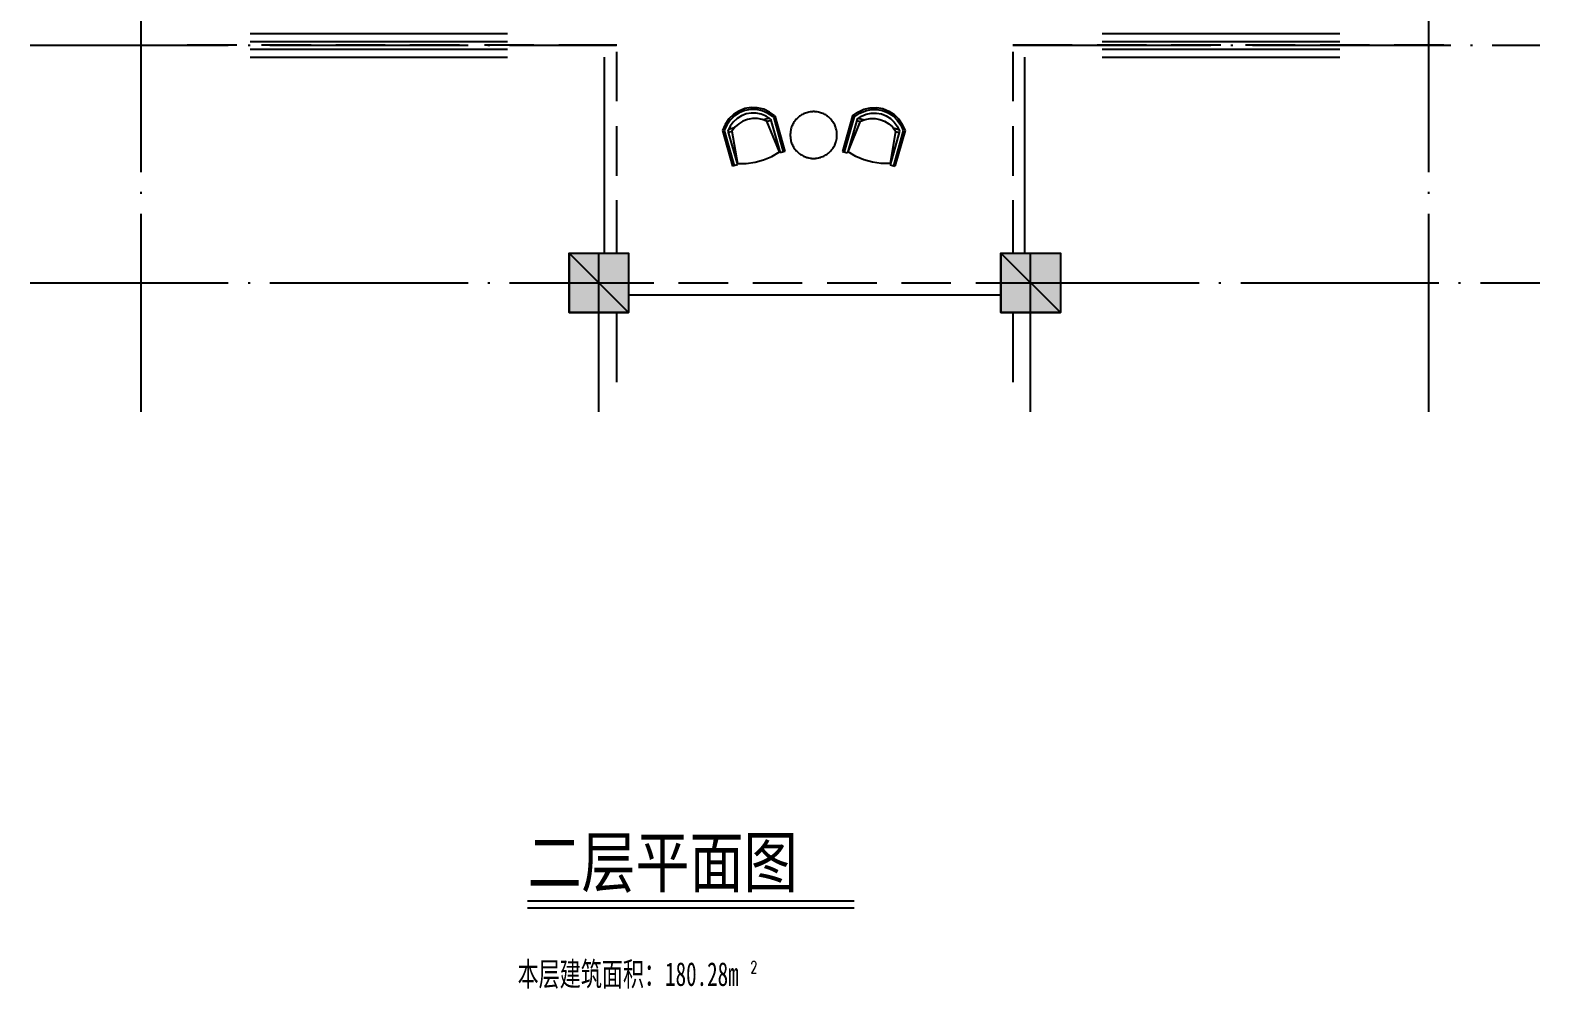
# Model space of a CAD drawing. Header units: millimetres. Extents: x -1120 to 100154, y -9529 to 14223.
# Drawn here: x 41768 to 57009, y -9529 to 152 of the extents above; entities that cross this region are included whole.
import ezdxf

# ---------------------------------------------------------------- set-up
doc = ezdxf.new("R2010")
doc.units = ezdxf.units.MM
doc.linetypes.add('DOTE', pattern=[2.42, 2, -0.2, 0.02, -0.2])
for name, color, linetype in [('A-DOTE', 1, 'Continuous'), ('A-房间名称', 7, 'Continuous'), ('A-立面看线', 7, 'Continuous')]:
    doc.layers.add(name, color=color, linetype=linetype)
doc.styles.add('_TCH_WINDOW', font='SIMPLEX', dxfattribs={"bigfont": 'GBCBIG'})
doc.styles.add('BCP_PENDING_CN', font='')
doc.styles.get('BCP_PENDING_CN').set_extended_font_data('SimSun')

msp = doc.modelspace()

# ---------------------------------------------------------------- hatches: boundary and pattern name
at = {"layer": 'A-立面看线'}
for points in [[(47208, -2700), (47808, -2700), (47208, -2100)], [(47808, -2700), (47208, -2100), (47808, -2100)], [(51568, -2700), (52168, -2700), (51568, -2100)], [(52168, -2700), (51568, -2100), (52168, -2100)]]:
    msp.add_hatch(color=256, dxfattribs=at).paths.add_polyline_path(points)

# ---------------------------------------------------------------- linework, layer by layer
at = {"layer": 'A-DOTE', "linetype": 'DOTE', "ltscale": 1000}
for p, q in [((42888, -3701), (42888, 14221)), ((55888, -3701), (55888, 7220)), ((41768, 0), (47688, 0)), ((51689, 0), (57009, 0)), ((47508, -3701), (47508, -2100)), ((51868, -3701), (51868, -2100)), ((41768, -2400), (47809, -2400)), ((51569, -2400), (57009, -2400))]:
    msp.add_line(p, q, dxfattribs=at)
at = {"layer": 'A-房间名称', "color": 4}
for p, q in [((46788, -8640), (50088, -8640)), ((46788, -8710), (50088, -8710))]:
    msp.add_line(p, q, dxfattribs=at)
at = {"layer": 'A-立面看线'}
for points in [[(43853, 0), (43352, 0)], [(43988, 120), (46588, 120)], [(43988, 39), (46588, 39)], [(44603, 0), (44103, 0)], [(45352, 0), (44854, 0)], [(46103, 0), (45602, 0)], [(46854, 0), (46353, 0)], [(47689, 0), (47104, 0)], [(52289, 0), (51689, 0)], [(53038, 0), (52540, 0)], [(52590, 120), (54990, 120)], [(52590, 39), (54990, 39)], [(53789, 0), (53288, 0)], [(54540, 0), (54039, 0)], [(55288, 0), (54790, 0)], [(56039, 0), (55538, 0)], [(43988, -41), (46588, -41)], [(43988, -120), (46588, -120)], [(47567, -2100), (47567, -120)], [(47689, -566), (47689, -65)], [(51689, -65), (51689, -566)], [(51689, -65), (51689, -566)], [(51809, -2100), (51809, -120)], [(52590, -41), (54990, -41)], [(52590, -120), (54990, -120)], [(49286, -714), (49232, -675), (49173, -646), (49108, -631), (49045, -629), (48982, -640), (48921, -664), (48869, -699), (48821, -744), (48784, -801), (48758, -862)], [(49265, -718), (49212, -685), (49158, -662), (49099, -648), (49041, -648), (48982, -659), (48927, -681), (48877, -714), (48836, -757), (48801, -807), (48775, -862)], [(49243, -746), (49197, -716), (49149, -696), (49097, -685), (49047, -685), (48997, -694), (48949, -714), (48906, -740), (48866, -775), (48836, -818), (48812, -866)], [(49206, -766), (49158, -749), (49110, -740), (49060, -740), (49010, -749), (48964, -766), (48923, -792), (48886, -825), (48853, -866)], [(49230, -736), (49171, -753)], [(49247, -759), (49208, -770)], [(49243, -746), (49339, -1086)], [(49265, -718), (49269, -720), (49271, -725), (49273, -729), (49276, -733), (49371, -1077)], [(49286, -714), (49387, -1073)], [(49677, -670), (49671, -670), (49665, -671), (49659, -671), (49653, -671), (49647, -672), (49641, -673), (49629, -675), (49618, -678), (49607, -681), (49596, -685), (49585, -689), (49575, -694), (49564, -699), (49555, -704), (49545, -711), (49536, -717), (49527, -724), (49518, -732), (49510, -739), (49502, -748), (49495, -756), (49488, -765), (49481, -774), (49475, -784), (49469, -794), (49464, -804), (49459, -814), (49455, -825), (49452, -836), (49448, -847), (49446, -859), (49444, -870), (49443, -876), (49442, -882), (49442, -888), (49441, -894), (49441, -900), (49441, -906), (49441, -912), (49441, -918), (49442, -925), (49442, -930), (49443, -936), (49444, -942), (49446, -954), (49448, -965), (49452, -977), (49455, -988), (49459, -998), (49464, -1009), (49469, -1019), (49475, -1029), (49481, -1038), (49488, -1048), (49495, -1057), (49502, -1065), (49510, -1073), (49518, -1081), (49527, -1089), (49536, -1096), (49545, -1102), (49555, -1108), (49564, -1114), (49575, -1119), (49585, -1124), (49596, -1128), (49607, -1132), (49618, -1135), (49629, -1138), (49641, -1140), (49647, -1141), (49653, -1141), (49659, -1142), (49665, -1142), (49671, -1142), (49677, -1142), (49683, -1142), (49689, -1142), (49695, -1142), (49701, -1141), (49707, -1141), (49713, -1140), (49725, -1138), (49736, -1135), (49747, -1132), (49758, -1128), (49769, -1124), (49779, -1119), (49790, -1114), (49799, -1108), (49809, -1102), (49818, -1096), (49827, -1089), (49836, -1081), (49844, -1073), (49852, -1065), (49859, -1057), (49866, -1048), (49873, -1038), (49879, -1029), (49885, -1019), (49890, -1009), (49895, -998), (49899, -988), (49903, -977), (49906, -965), (49908, -954), (49910, -942), (49911, -936), (49912, -930), (49912, -925), (49913, -918), (49913, -912), (49913, -906), (49913, -900), (49913, -894), (49912, -888), (49912, -882), (49911, -876), (49910, -870), (49908, -859), (49906, -847), (49903, -836), (49899, -825), (49895, -814), (49890, -804), (49885, -794), (49879, -784), (49873, -774), (49866, -765), (49859, -756), (49852, -748), (49844, -739), (49836, -732), (49827, -724), (49818, -717), (49809, -711), (49799, -704), (49790, -699), (49779, -694), (49769, -689), (49758, -685), (49747, -681), (49736, -678), (49725, -675), (49713, -673), (49707, -672), (49701, -671), (49695, -671), (49689, -671), (49683, -670), (49677, -670)], [(50070, -714), (49970, -1073)], [(50092, -718), (50089, -720), (50087, -725), (50085, -729), (50083, -733), (49987, -1077)], [(50116, -746), (50020, -1086)], [(50070, -714), (50124, -675), (50185, -646), (50248, -631), (50314, -629), (50377, -640), (50435, -664), (50490, -699), (50535, -744), (50572, -801), (50601, -862)], [(50092, -718), (50144, -685), (50200, -662), (50259, -648), (50318, -648), (50374, -659), (50429, -681), (50479, -714), (50522, -757), (50557, -807), (50581, -862)], [(50111, -759), (50150, -770)], [(50116, -746), (50159, -716), (50209, -696), (50259, -685), (50311, -685), (50361, -694), (50409, -714), (50453, -740), (50490, -775), (50522, -818), (50544, -866)], [(50129, -736), (50187, -753)], [(50150, -766), (50198, -749), (50248, -740), (50298, -740), (50346, -749), (50392, -766), (50435, -792), (50472, -825), (50503, -866)], [(47689, -1317), (47689, -816)], [(48758, -862), (48858, -1221)], [(48775, -862), (48875, -1216)], [(48812, -866), (48908, -1206)], [(48856, -870), (48816, -881)], [(48877, -833), (48819, -851)], [(48853, -866), (48908, -1195)], [(49332, -1077), (49206, -766)], [(50026, -1077), (50150, -766)], [(50544, -866), (50451, -1206)], [(50503, -866), (50451, -1195)], [(50481, -833), (50538, -851)], [(50581, -862), (50483, -1216)], [(50601, -862), (50498, -1221)], [(50503, -870), (50542, -881)], [(51689, -816), (51689, -1317)], [(51689, -816), (51689, -1317)], [(49302, -957), (49286, -962)], [(49310, -984), (49295, -988)], [(50048, -984), (50061, -988)], [(50055, -957), (50072, -962)], [(48908, -1206), (48858, -1221)], [(48888, -1073), (48871, -1077)], [(48893, -1101), (48879, -1105)], [(48908, -1195), (48997, -1195), (49086, -1182), (49171, -1158), (49254, -1123), (49332, -1077)], [(49387, -1073), (49339, -1086)], [(49970, -1073), (50020, -1086)], [(50451, -1195), (50359, -1195), (50272, -1182), (50185, -1158), (50102, -1123), (50026, -1077)], [(50451, -1206), (50498, -1221)], [(50466, -1101), (50479, -1105)], [(50470, -1073), (50485, -1077)], [(47689, -2100), (47689, -1565)], [(51689, -1565), (51689, -2100)], [(51689, -1565), (51689, -2100)], [(47808, -2700), (47208, -2700), (47208, -2100), (47808, -2100), (47808, -2700)], [(52168, -2700), (51568, -2700), (51568, -2100), (52168, -2100), (52168, -2700)], [(47809, -2400), (48063, -2400)], [(48314, -2400), (48814, -2400)], [(49062, -2400), (49563, -2400)], [(49813, -2400), (50314, -2400)], [(50564, -2400), (51064, -2400)], [(51315, -2400), (51569, -2400)], [(47809, -2520), (51569, -2520)], [(47689, -3401), (47689, -2701)], [(51689, -2701), (51689, -3401)], [(51689, -2701), (51689, -3401)]]:
    msp.add_lwpolyline(points, dxfattribs=at)
for points in [[(47208, -2700), (47808, -2700), (47208, -2100)], [(47808, -2700), (47208, -2100), (47808, -2100)], [(51568, -2700), (52168, -2700), (51568, -2100)], [(52168, -2700), (51568, -2100), (52168, -2100)]]:
    msp.add_lwpolyline(points, close=True, dxfattribs=at)

# ---------------------------------------------------------------- texts
at = {"layer": 'A-房间名称'}
for s, height, style, width, p in [('二层平面图', 500, 'BCP_PENDING_CN', 0.8, (46788, -8500)), ('本层建筑面积：180.28m', 240, 'BCP_PENDING_CN', 0.65, (46688, -9500)), ('2', 120, '_TCH_WINDOW', 0.65, (49040, -9370))]:
    msp.add_text(s, height=height, dxfattribs=dict(at, style=style, width=width)).set_placement(p)

doc.saveas('drawing.dxf')
